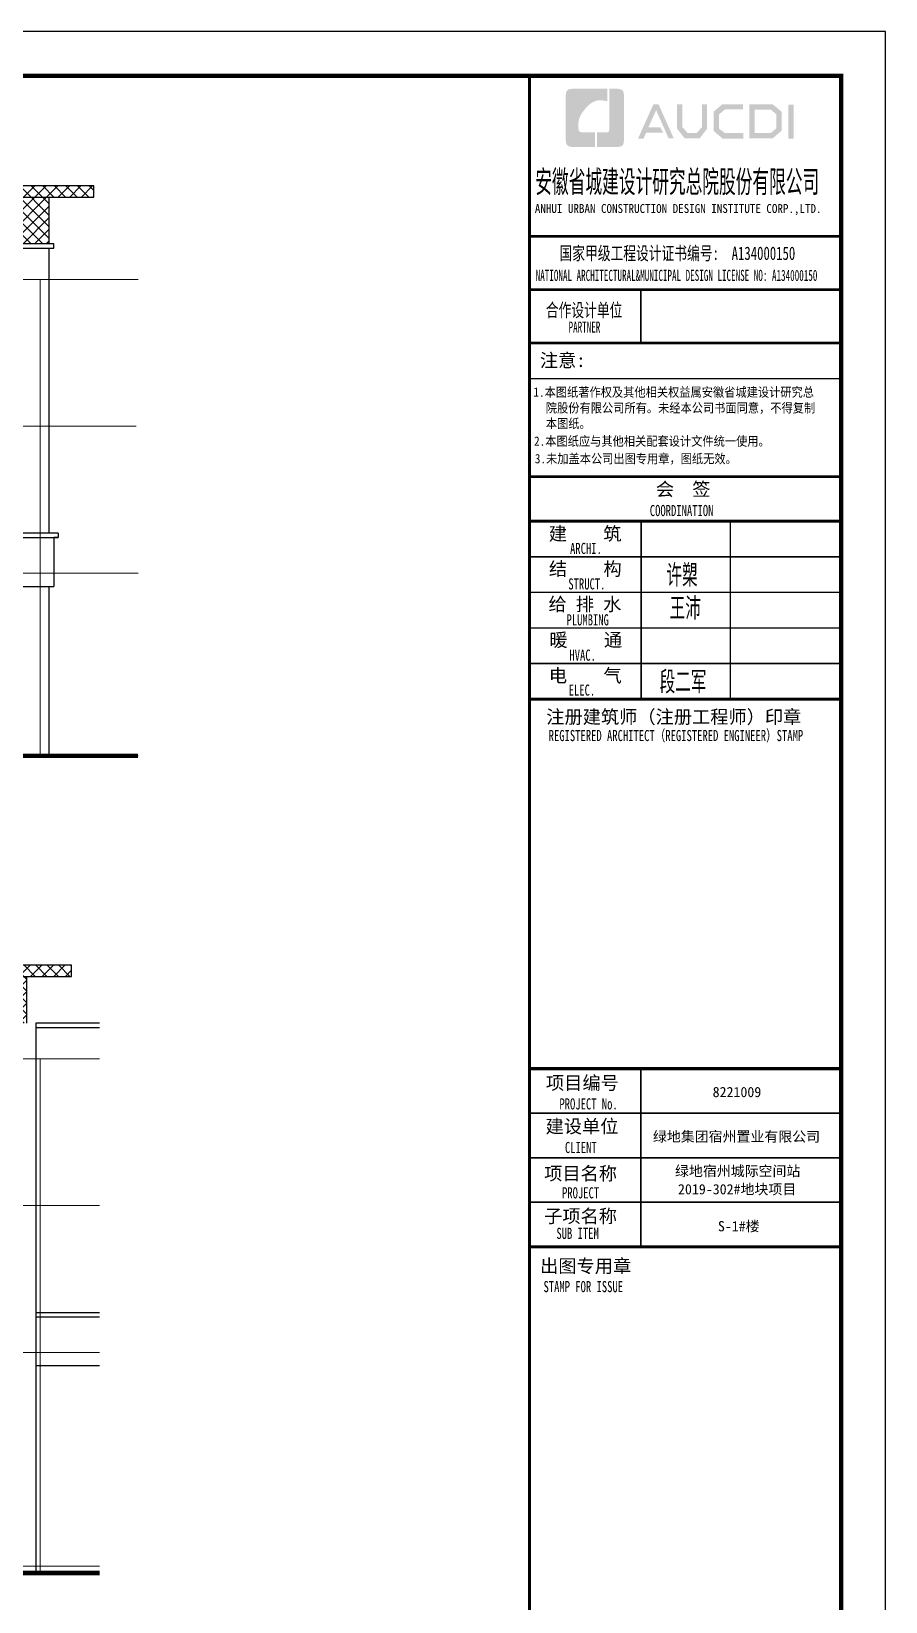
# Model space of a CAD drawing. Extents: x 1188826 to 1909461, y 608442 to 1651179.
# Drawn here: x 1364888 to 1384070, y 827615 to 862885 of the extents above; entities that cross this region are included whole.
import ezdxf

# ---------------------------------------------------------------- set-up
doc = ezdxf.new("R2010")
doc.units = 0
doc.header["$LTSCALE"] = 1000
doc.header["$MEASUREMENT"] = 0
doc.linetypes.add('ACAD_ISO10W100', pattern=[18.5, 12, -3, 0.5, -3])
doc.linetypes.add('DOTE', pattern=[2.42, 2, -0.2, 0.02, -0.2])
for name, color, linetype in [('1-PUB_HATCH', 8, 'Continuous'), ('图框', 140, 'Continuous'), ('图签文字', 147, 'Continuous'), ('立面-1', 13, 'Continuous'), ('立面-2', 45, 'Continuous')]:
    doc.layers.add(name, color=color, linetype=linetype)
doc.layers.add('DOTE', color=19, linetype='DOTE', lineweight=9)
doc.layers.add('图签', color=147, linetype='Continuous', lineweight=18)
doc.styles.add('HT', font='simhei.ttf')
doc.styles.add('宋体', font='', dxfattribs={"height": 50})
doc.styles.add('建筑图签-1', font='simhei.ttf', dxfattribs={"width": 0.7})
doc.styles.add('建筑图签-2', font='TXT.shx', dxfattribs={"width": 0.5, "bigfont": 'HZTXT.shx'})
doc.styles.get('宋体').set_extended_font_data('SimSun')
pattern_1 = [(45, (0, 0), (-129.893668, 129.893668), []), (135, (0, 0), (-129.893668, -129.893668), [])]

# ---------------------------------------------------------------- blocks, each defined once
blk = doc.blocks.new('院标1')
h = blk.add_hatch(color=150)
h.dxf.hatch_style = 1
h.set_gradient(color1=(33, 113, 253), color2=(33, 113, 253), tint=1, name='INVCURVED')
edge = h.paths.add_edge_path()
edge.add_spline(control_points=[(116373, 648379), (116379, 648379), (116382, 648379), (116391, 648379), (116391, 648379), (116391, 648379), (116616, 648379), (116616, 648379), (116616, 648379), (116616, 648379), (116616, 648054), (116616, 648054), (116616, 648054), (116616, 648054), (116108, 648054), (116108, 648054), (116108, 648054), (116028, 648054), (115963, 648111), (115963, 648199), (115963, 648199), (115963, 648199), (115963, 649215), (115963, 649215), (115963, 649215), (115963, 649295), (116018, 649360), (116108, 649360), (116108, 649360), (116108, 649360), (116897, 649360), (116897, 649360), (116897, 649360), (116897, 649360), (116897, 649080), (116897, 649080), (116897, 649080), (116897, 649080), (116566, 649140), (116356, 648859), (116356, 648859), (116245, 648719), (116240, 648545), (116247, 648466), (116247, 648466), (116254, 648386), (116247, 648466), (116247, 648466), (116247, 648466), (116247, 648466), (116258, 648374), (116373, 648379)], knot_values=[0, 0, 0, 0, 0.071429, 0.071429, 0.071429, 0.107143, 0.142857, 0.142857, 0.142857, 0.178571, 0.214286, 0.214286, 0.214286, 0.25, 0.285714, 0.285714, 0.285714, 0.321429, 0.357143, 0.357143, 0.357143, 0.392857, 0.428571, 0.428571, 0.428571, 0.464286, 0.5, 0.5, 0.5, 0.535714, 0.571429, 0.571429, 0.571429, 0.607143, 0.642857, 0.642857, 0.642857, 0.678571, 0.714286, 0.714286, 0.714286, 0.75, 0.785714, 0.785714, 0.785714, 0.821429, 0.857143, 0.857143, 0.857143, 0.928571, 1, 1, 1, 1], degree=3, periodic=0)
h = blk.add_hatch(color=150)
h.dxf.hatch_style = 1
h.set_gradient(color1=(33, 113, 253), color2=(33, 113, 253), tint=1, name='INVCURVED')
edge = h.paths.add_edge_path()
edge.add_spline(control_points=[(117268, 649215), (117268, 649215), (117268, 648199), (117268, 648199), (117268, 648199), (117268, 648114), (117212, 648054), (117123, 648054), (117123, 648054), (117123, 648054), (116663, 648054), (116663, 648054), (116663, 648054), (116663, 648054), (116663, 648379), (116663, 648379), (116663, 648379), (116663, 648379), (116865, 648379), (116865, 648379), (116865, 648379), (116907, 648379), (116941, 648413), (116941, 648455), (116941, 648455), (116941, 648455), (116941, 649360), (116941, 649360), (116941, 649360), (116941, 649360), (117123, 649360), (117123, 649360), (117123, 649360), (117204, 649360), (117268, 649306), (117268, 649215)], knot_values=[0, 0, 0, 0, 0.1, 0.1, 0.1, 0.15, 0.2, 0.2, 0.2, 0.25, 0.3, 0.3, 0.3, 0.35, 0.4, 0.4, 0.4, 0.45, 0.5, 0.5, 0.5, 0.55, 0.6, 0.6, 0.6, 0.65, 0.7, 0.7, 0.7, 0.75, 0.8, 0.8, 0.8, 0.9, 1, 1, 1, 1], degree=3, periodic=0)
blk = doc.blocks.new('tq123')
at = {"layer": '图框'}
h = blk.add_hatch(color=256, dxfattribs=at)
h.paths.add_polyline_path([(-1187, 56758), (-1061, 56758), (-1061, 55988), (-1187, 55988)])
h.paths.add_polyline_path([(-1939, 56642), (-1939, 56116), (-1579, 56116), (-1455, 56223), (-1455, 56541), (-1575, 56642)], flags=16)
h.paths.add_polyline_path([(-2057, 56760), (-2057, 55998), (-1535, 55998), (-1337, 56168), (-1337, 56596), (-1532, 56760)])
h.paths.add_polyline_path([(-2200, 56764), (-2200, 56648), (-2607, 56648), (-2740, 56537), (-2740, 56218), (-2607, 56115), (-2198, 56115), (-2198, 55993), (-2662, 55993), (-2864, 56168), (-2864, 56596), (-2666, 56764)])
h.paths.add_polyline_path([(-3683, 56762), (-3563, 56762), (-3563, 56251), (-3449, 56120), (-3238, 56120), (-3124, 56251), (-3124, 56762), (-3010, 56762), (-3010, 56214), (-3174, 55997), (-3512, 55997), (-3683, 56216)])
h.paths.add_polyline_path([(-4215, 56760), (-4098, 56760), (-3756, 55996), (-3872, 55996), (-4153, 56630), (-4328, 56242), (-4057, 56242), (-3996, 56127), (-4377, 56127), (-4436, 55994), (-4559, 55994)])
for p, q in [((-6995, 53800), (5, 53800)), ((-6995, 53800), (5, 53800)), ((-6995, 52600), (5, 52600))]:
    blk.add_line(p, q, dxfattribs=at)
for points, const_width in [([(-6995, 0), (-6995, 57400)], 70), ([(-6995, 53800), (5, 53800)], 60), ([(-6995, 52600), (5, 52600)], 60), ([(-6995, 52600), (5, 52600)], 60), ([(-4495, 52600), (-4495, 51400)], 35), ([(-6995, 51400), (5, 51400)], 60), ([(-6995, 51400), (5, 51400)], 60), ([(-6995, 50599), (5, 50599)], 35), ([(-6987, 48400), (13, 48400)], 60), ([(-6987, 47400), (13, 47400)], 70), ([(-6987, 47400), (13, 47400)], 70), ([(-4487, 47400), (-4487, 43400)], 35), ([(-2487, 47400), (-2487, 43400)], 35), ([(-6987, 46600), (13, 46600)], 35), ([(-6987, 45800), (13, 45800)], 35), ([(-6987, 45000), (13, 45000)], 35), ([(-6987, 44200), (13, 44200)], 35), ([(-6987, 43400), (13, 43400)], 70), ([(-6995, 35100), (5, 35100)], 70), ([(-6995, 35100), (5, 35100)], 70), ([(-4495, 31100), (-4495, 35100)], 35), ([(-6995, 34100), (5, 34100)], 35), ([(-6995, 33100), (5, 33100)], 35), ([(-6995, 32100), (5, 32100)], 35), ([(5, 31100), (-6995, 31100)], 70)]:
    blk.add_lwpolyline(points, dxfattribs=dict(at, const_width=const_width))
blk.add_blockref('院标1', (-122144, -592249))
for s, height, style, width, p in [('ANHUI URBAN CONSTRUCTION DESIGN INSTITUTE CORP.,LTD.', 200, '建筑图签-1', 0.91, (-6877, 54322)), ('NATIONAL ARCHITECTURAL&MUNICIPAL DESIGN LICENSE NO: A134000150', 250, '建筑图签-1', 0.6, (-6858, 52795)), ('PARTNER', 250, '建筑图签-1', 0.6, (-6120, 51634)), ('1.本图纸著作权及其他相关权益属安徽省城建设计研究总', 210, 'HT', 0.88, (-6909, 50193)), ('院股份有限公司所有。未经本公司书面同意，不得复制', 210, 'HT', 0.88, (-6630, 49839)), ('本图纸。', 210, 'HT', 0.88, (-6630, 49489)), (' 2.本图纸应与其他相关配套设计文件统一使用。 ', 210, 'HT', 0.88, (-7020, 49092)), ('3.未加盖本公司出图专用章，图纸无效。', 210, 'HT', 0.88, (-6877, 48698)), ('COORDINATION', 250, '建筑图签-1', 0.7, (-4295, 47513)), ('ARCHI.', 250, '建筑图签-1', 0.7, (-6086, 46662)), ('STRUCT.', 250, '建筑图签-1', 0.7, (-6125, 45865)), ('PLUMBING', 250, '建筑图签-1', 0.7, (-6166, 45058)), ('HVAC.', 250, '建筑图签-1', 0.7, (-6101, 44265)), ('ELEC.', 250, '建筑图签-1', 0.7, (-6117, 43480)), ('REGISTERED ARCHITECT（REGISTERED ENGINEER）STAMP', 250, '建筑图签-1', 0.7, (-6566, 42459)), ('PROJECT No.', 250, '建筑图签-1', 0.7, (-6325, 34185, -1799)), ('CLIENT', 250, '建筑图签-1', 0.7, (-6201, 33206)), ('PROJECT', 250, '建筑图签-1', 0.7, (-6266, 32187)), ('SUB ITEM', 250, '建筑图签-1', 0.7, (-6393, 31276)), ('STAMP FOR ISSUE', 250, '建筑图签-1', 0.7, (-6682, 30081))]:
    blk.add_text(s, height=height, dxfattribs=dict(at, style=style, width=width)).set_placement(p)
at = {"layer": '图签', "color": 2, "style": '宋体'}
for s, height, p in [('8221009 ', 229.3, (-2884, 34462)), ('绿地集团宿州置业有限公司', 229.34, (-4225, 33462)), ('绿地宿州城际空间站', 229.3, (-3729, 32688)), ('2019-302#地块项目', 229.34, (-3662, 32279)), ('S-1#楼', 229.3, (-2766, 31448))]:
    blk.add_text(s, height=height, dxfattribs=at).set_placement(p)
at = {"layer": '图签文字', "color": 7, "style": '建筑图签-1'}
for s, height, width, p in [('安徽省城建设计研究总院股份有限公司', 500, 0.55, (-6867, 54777)), ('国家甲级工程设计证书编号:  A134000150', 300, 0.7, (-6323, 53267)), ('合作设计单位', 300, 0.7, (-6630, 51990))]:
    blk.add_text(s, height=height, dxfattribs=dict(at, width=width)).set_placement(p)
for s, p in [('注意:', (-6764, 50863)), ('会  签', (-4160, 47968)), ('建    筑', (-6565, 46967)), ('结    构', (-6561, 46179)), ('给 排 水', (-6570, 45385)), ('暖    通', (-6552, 44582)), ('电    气', (-6562, 43782)), ('注册建筑师（注册工程师）印章', (-6620, 42854)), ('项目编号', (-6627, 34632)), ('建设单位', (-6635, 33655)), ('项目名称', (-6668, 32597)), ('子项名称', (-6668, 31640)), ('出图专用章', (-6759, 30518))]:
    blk.add_text(s, height=300, dxfattribs=at).set_placement(p)
at = {"layer": '图签文字', "color": 1, "style": '建筑图签-2', "width": 0.7}
for s, p in [('许槊', (-3921, 45928)), ('王沛', (-3849, 45187)), ('段二军', (-4074, 43532))]:
    blk.add_text(s, height=500, dxfattribs=at).set_placement(p)

msp = doc.modelspace()

# ---------------------------------------------------------------- hatches: boundary and pattern name
at = {"layer": '1-PUB_HATCH'}
h = msp.add_hatch(dxfattribs=at)
h.set_pattern_fill('ANSI37', color=256, scale=115.71489)
h.set_pattern_definition(pattern_1)
h.paths.add_polyline_path([(1292088, 859415), (1292088, 859165), (1293088, 859165), (1293088, 858115), (1365288, 858115), (1365288, 859165), (1366288, 859165), (1366288, 859415)])
h = msp.add_hatch(dxfattribs=at)
h.set_pattern_fill('ANSI37', color=256, scale=115.71489)
h.set_pattern_definition(pattern_1)
h.paths.add_polyline_path([(1291588, 841909), (1291588, 841659), (1292588, 841659), (1292588, 840609), (1364788, 840609), (1364788, 841659), (1365788, 841659), (1365788, 841909)])

# ---------------------------------------------------------------- linework, layer by layer
at = {"layer": 'DOTE', "linetype": 'ACAD_ISO10W100', "ltscale": 100}
for p, q in [((1291455, 857315), (1367288, 857315)), ((1365088, 857315), (1365088, 846615)), ((1291455, 854015), (1367241, 854015)), ((1291455, 850715), (1367288, 850715)), ((1291455, 846615), (1367288, 846615)), ((1366420, 839809), (1290588, 839809)), ((1365088, 839809), (1365088, 828259)), ((1366420, 836509), (1290634, 836509)), ((1366420, 833209), (1290588, 833209)), ((1366420, 828409), (1290588, 828409)), ((1366420, 828259), (1290594, 828259))]:
    msp.add_line(p, q, dxfattribs=at)
at = {"layer": '图框'}
msp.add_lwpolyline([(1278970, 803485), (1384070, 803485), (1384070, 862885), (1278970, 862885)], close=True, dxfattribs=at)
at = {"layer": '图框', "const_width": 100}
msp.add_lwpolyline([(1281470, 804485), (1383070, 804485), (1383070, 861885), (1281470, 861885)], close=True, dxfattribs=at)
at = {"layer": '立面-1'}
for p, q in [((1365288, 851615), (1365288, 858015)), ((1365488, 851615), (1293088, 851615)), ((1293088, 851515), (1365488, 851515)), ((1293088, 850415), (1365388, 850415)), ((1365288, 846615), (1365288, 850415)), ((1364988, 834109), (1366420, 834109)), ((1364988, 834009), (1366420, 834009)), ((1366420, 832909), (1364988, 832909))]:
    msp.add_line(p, q, dxfattribs=at)
for points in [[(1293088, 858015), (1365388, 858015), (1365388, 858115), (1293088, 858115)], [(1365488, 851515), (1365388, 851515), (1365388, 850415)], [(1365488, 851615), (1365488, 851515)], [(1365288, 846615), (1291455, 846615)], [(1364988, 840609), (1364988, 828409)], [(1366420, 840609), (1364988, 840609)], [(1364988, 840509), (1366420, 840509)], [(1364988, 834259), (1364988, 828309)]]:
    msp.add_lwpolyline(points, dxfattribs=at)
at = {"layer": '立面-1', "const_width": 100}
for points in [[(1367281, 846615), (1291455, 846615)], [(1290594, 828259), (1366420, 828259)]]:
    msp.add_lwpolyline(points, dxfattribs=at)
at = {"layer": '立面-2', "color": 36}
for p, q in [((1293088, 859165), (1366288, 859165)), ((1292588, 841659), (1365788, 841659))]:
    msp.add_line(p, q, dxfattribs=at)
for points in [[(1365288, 858115), (1365288, 859165), (1366288, 859165), (1366288, 859415), (1292088, 859415)], [(1364788, 840609), (1364788, 841659), (1365788, 841659), (1365788, 841909), (1291588, 841909)]]:
    msp.add_lwpolyline(points, dxfattribs=at)

# ---------------------------------------------------------------- block references
msp.add_blockref('tq123', (1383070, 804485))

doc.saveas('drawing.dxf')
